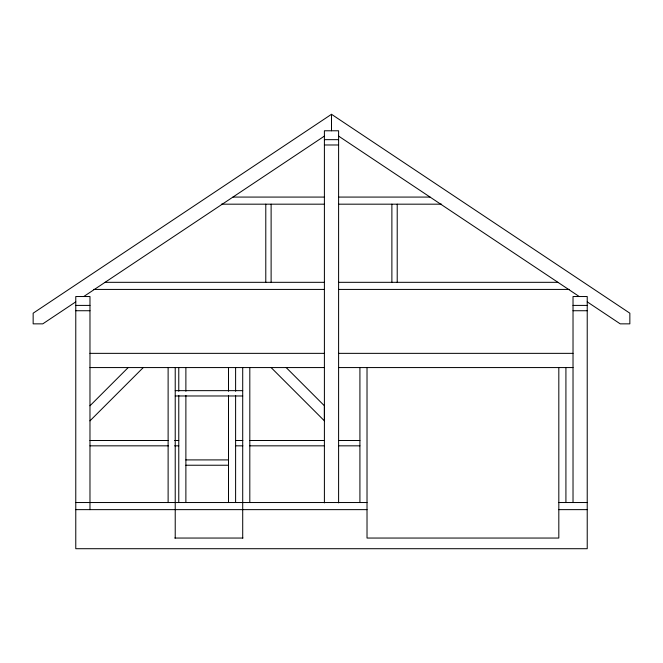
<?xml version="1.0" encoding="UTF-8"?>
<svg xmlns="http://www.w3.org/2000/svg" width="663" height="663" viewBox="0 0 663 663"><rect width="100%" height="100%" fill="white"/><g stroke="black" fill="none" stroke-linecap="round" stroke-linejoin="round"><path stroke-width="0.99" d="M89.977 405.773L128.183 367.567M89.977 420.839L143.258 367.567M587.227 301.856L620.22 323.851L629.85 323.851L629.85 313.193L331.5 114.293L33.15 313.193L33.15 323.851L42.78 323.851L75.773 301.856M83.762 296.527L324.398 136.106M324.398 139.661L338.602 139.661M324.398 144.982L338.602 144.982M232.937 197.077L324.398 197.077M338.602 197.077L430.063 197.077M221.392 204.179L324.398 204.179M338.602 204.179L441.608 204.179M105.077 282.322L324.398 282.322M338.602 282.322L557.923 282.322M93.64 289.424L324.398 289.424M338.602 289.424L569.36 289.424M75.773 305.411L89.977 305.411M573.023 305.411L587.227 305.411M75.773 310.732L89.977 310.732M573.023 310.732L587.227 310.732M89.977 353.354L324.398 353.354M338.602 353.354L573.023 353.354M89.977 367.567L324.398 367.567M338.602 367.567L573.023 367.567M175.223 390.648L242.708 390.648M175.223 395.977L242.708 395.977M89.977 440.505L168.452 440.505M174.642 440.505L178.77 440.505M235.605 440.505L242.832 440.505M249.81 440.505L324.398 440.505M338.602 440.505L359.918 440.505M89.977 445.834L168.452 445.834M174.642 445.834L178.77 445.834M235.605 445.834L242.832 445.834M249.81 445.834L324.398 445.834M338.602 445.834L359.918 445.834M185.88 459.907L228.495 459.907M185.88 465.235L228.495 465.235M75.773 502.529L367.02 502.529M558.818 502.529L587.227 502.529M75.773 509.632L367.02 509.632M558.818 509.632L587.227 509.632M174.742 538.049L242.973 538.049M338.602 136.106L579.238 296.527M286.192 367.567L324.398 405.773L324.398 420.839L271.117 367.567M573.023 502.529L573.023 296.527L587.227 296.527L587.227 548.707L75.773 548.707L75.773 296.527L89.977 296.527L89.977 509.632M565.92 367.567L565.92 502.529M558.818 367.567L558.818 538.049L367.02 538.049L367.02 367.567M397.212 204.179L397.212 282.322M391.883 204.179L391.883 282.322M359.918 367.567L359.918 502.529M338.602 502.877L338.602 130.777L324.398 130.777L324.398 502.877M331.5 114.293L331.5 130.777M271.117 204.179L271.117 282.322M265.788 204.179L265.788 282.322M249.81 367.567L249.81 502.529M242.708 367.567L242.708 538.049M235.605 367.567L235.605 391.261M235.605 395.38L235.605 502.529M228.495 367.567L228.495 391.261M228.495 395.38L228.495 502.529M185.88 367.567L185.88 391.261M185.88 395.38L185.88 502.529M178.77 367.567L178.77 391.261M178.77 395.38L178.77 502.529M175.223 367.567L175.223 538.049M168.12 367.567L168.12 502.529"/></g></svg>
